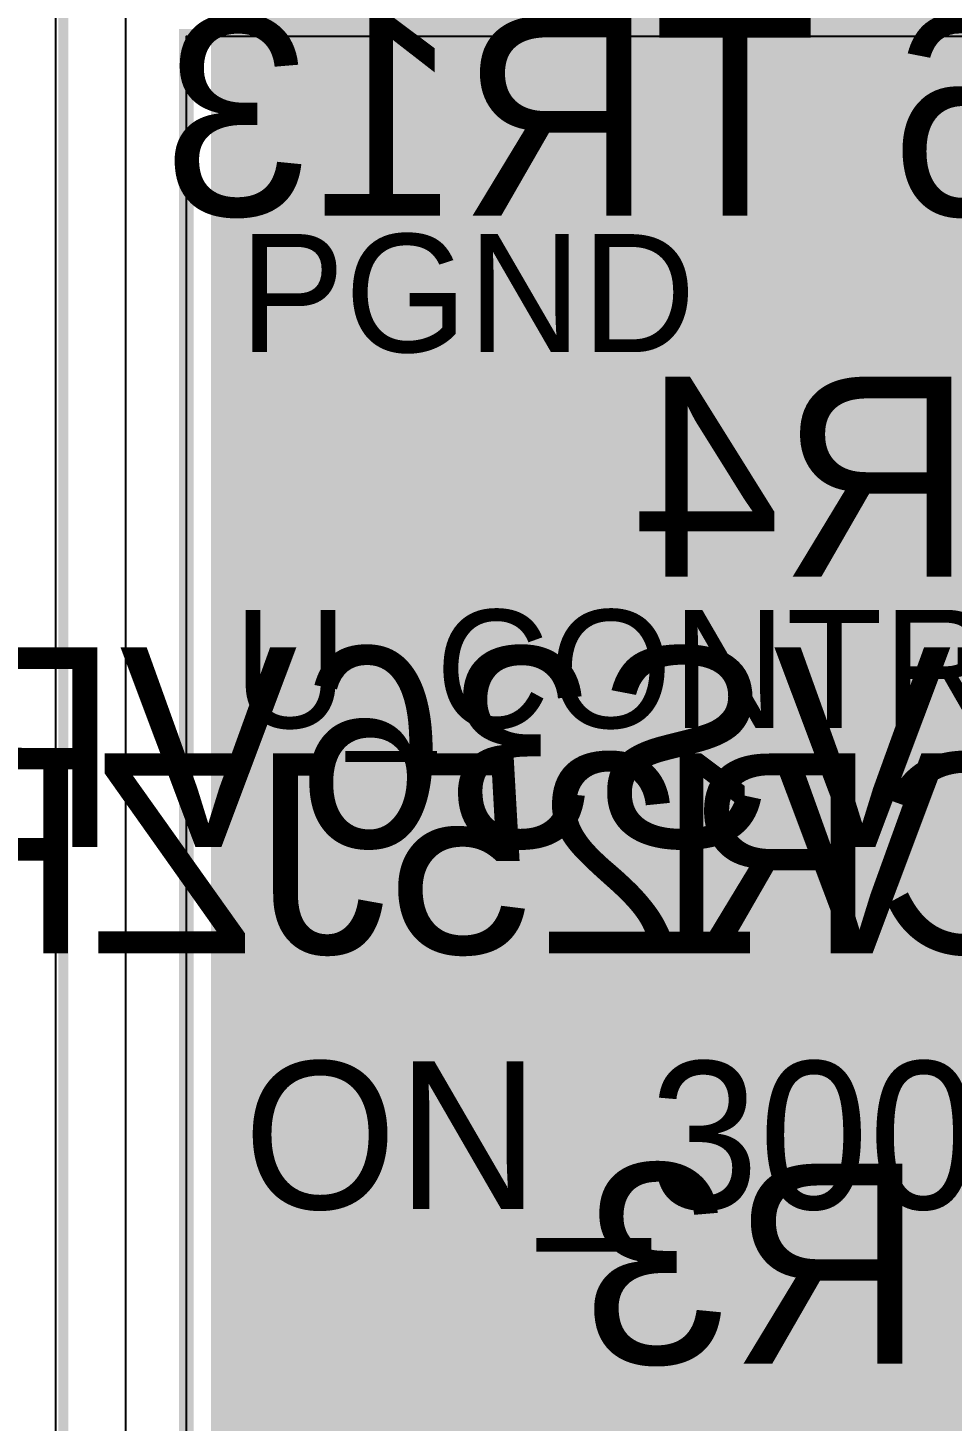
# Model space of a CAD drawing. Extents: x -13 to 280, y -47 to 100.
# Drawn here: x -0.36 to 9.03, y 72.67 to 86.84 of the extents above; entities that cross this region are included whole.
import ezdxf
from ezdxf.enums import TextEntityAlignment as Align

# ---------------------------------------------------------------- set-up
doc = ezdxf.new("R2010")
doc.units = 0
doc.header["$MEASUREMENT"] = 0
for name, color, linetype in [('ASSEMBLY_PART_NUMBERS_BTM', 191, 'CONTINUOUS'), ('BOARD_OUTLINE', 10, 'CONTINUOUS'), ('GENERATED_SILKSCREEN_BTM', 255, 'CONTINUOUS'), ('GENERATED_SILKSCREEN_TOP', 140, 'CONTINUOUS'), ('MANUFACTURING_OUTLINES', 10, 'CONTINUOUS'), ('PLANE_DATA_LAYER_TOP', 150, 'CONTINUOUS'), ('PLANE_SHAPES_LAYER_TOP', 150, 'CONTINUOUS'), ('ROUTE_BORDER', 151, 'CONTINUOUS'), ('SILKSCREEN_OUTLINES_TOP', 150, 'CONTINUOUS'), ('SILKSCREEN_REF_DES_BTM', 211, 'CONTINUOUS'), ('TRACES_LAYER_BOTTOM', 230, 'CONTINUOUS'), ('TRACES_LAYER_TOP', 150, 'CONTINUOUS')]:
    doc.layers.add(name, color=color, linetype=linetype)
doc.styles.add('VERIBEST_GERBER_0', font='txt')

msp = doc.modelspace()

# ---------------------------------------------------------------- hatches: boundary and pattern name
at = {"layer": 'PLANE_DATA_LAYER_TOP'}
h = msp.add_hatch(color=256, dxfattribs=at)
h.paths.add_polyline_path([(258.5, 84.968438), (258.499998, 72.53156), (258.499998, 72.531559, -0.198909956), (258.47768, 72.477678), (256.022322, 70.02232, -0.198913366), (255.96844, 70.000002), (235.000004, 70, 0.207684346), (234.999998, 69.999998), (219.000002, 54.000002), (219, 53.999996), (218.999998, 29.03156), (218.999998, 29.031559, -0.198909956), (218.97768, 28.977678), (202.522322, 12.52232, -0.198913366), (202.46844, 12.500002), (149.5762, 12.5, -0.414213562), (149.5, 12.5762), (149.5, 14.499996), (149.499997, 14.500001), (145.000002, 18.999998, 0.207684346), (144.999996, 19), (139.000004, 19, 0.207684346), (138.999998, 18.999998), (128.522321, 8.522318, -0.198913366), (128.468439, 8.5), (106.531562, 8.5, -0.198913366), (106.47768, 8.522318), (102.500002, 12.499998, 0.207684346), (102.499996, 12.5), (96.500004, 12.5, 0.207684346), (96.499998, 12.499998), (94.000002, 10.000002), (94, 9.999996), (94, 5.0762, -0.414213562), (93.9238, 5), (61.0762, 5, -0.414213562), (61, 5.0762), (61, 9.499996), (60.999997, 9.500001), (58.000002, 12.499998, 0.207684346), (57.999996, 12.5), (52.000004, 12.5, 0.207684346), (51.999998, 12.499998), (49.000002, 9.500002), (49, 9.499996), (49, 5.0762, -0.414213562), (48.9238, 5), (16.0762, 5, -0.414213562), (16, 5.0762), (16, 8.999996), (15.999997, 9.000001), (13.750002, 11.249998, 0.207684346), (13.749996, 11.25), (1.5762, 11.25, -0.414213562), (1.5, 11.3262), (1.500002, 86.968439), (1.500002, 86.96844, -0.198909956), (1.52232, 87.022321), (2.999997, 88.499998), (2.999999, 88.500004), (2.999999, 91.81604, -0.668181994), (3.130081, 91.869921), (3.4, 91.600002), (6.3, 88.700001), (7.999998, 87.000002, 0.207684346), (8.000004, 87), (11.499996, 87, 0.207684346), (11.500002, 87.000002), (15.499998, 90.999998), (15.5, 91.000004), (15.5, 95.9238, -0.414213562), (15.5762, 96), (17.722894, 96, -0.414213562), (17.799094, 95.9238, -0.157845252), (17.784635, 95.87914, 1.957551633), (20.215365, 95.87914, -0.157845252), (20.200906, 95.9238, -0.414213562), (20.277106, 96), (21.924691, 96, -0.579614893), (21.990422, 95.885253, 1.745689265), (25.009578, 95.885253, -0.579614893), (25.075309, 96), (27.222894, 96, -0.414213562), (27.299094, 95.9238, -0.157845252), (27.284635, 95.87914, 0.463471037), (27.832699, 93.656605, -0.284786377), (27.875, 93.588361), (27.875, 92.361644, -0.198909956), (27.852682, 92.307763), (22.388417, 86.843498, 0.198912246), (22.205358, 86.401557), (22.205358, 83.362834, -0.198909956), (22.18304, 83.308953), (16.933059, 78.058972, 0.198912246), (16.75, 77.617031), (16.75, 76.865445, -0.198909956), (16.727682, 76.811564), (15.138312, 75.222194, -0.194772493), (15.085645, 75.199886, 0.409549399), (14.2, 74.3), (14.2, 74.299969, 0.992073385), (15.999886, 74.285645, -0.194772493), (16.022194, 74.338312), (17.816941, 76.133059, 0.198912246), (18, 76.575), (18, 77.326586, -0.198909956), (18.022318, 77.380467), (23.272299, 82.630448, 0.198912246), (23.455358, 83.072389), (23.455358, 86.111112, -0.198909956), (23.477676, 86.164993), (28.941941, 91.629258, 0.198912246), (29.125, 92.071199), (29.125, 93.588361, -0.284786377), (29.167301, 93.656605, 0.463471037), (29.715365, 95.87914, -0.157845252), (29.700906, 95.9238, -0.414213562), (29.777106, 96), (48.9238, 96, -0.414213562), (49, 95.9238), (49, 91.000004), (49.000003, 90.999999), (51.3, 88.700001), (52.999998, 87.000002, 0.207684346), (53.000004, 87), (56.999996, 87, 0.207684346), (57.000002, 87.000002), (60.999998, 90.999998), (61, 91.000004), (61, 95.9238, -0.414213562), (61.0762, 96), (93.9238, 96, -0.414213562), (94, 95.9238), (94, 90.500004), (94.000003, 90.499999), (97.499998, 87.000002, 0.207684346), (97.500004, 87), (101.999996, 87, 0.207684346), (102.000002, 87.000002), (105.999998, 90.999998), (106, 91.000004), (106, 95.9238, -0.414213562), (106.0762, 96), (129.549985, 96, -0.557048093), (129.618191, 95.889824, 0.116057054), (129.55, 95.6), (129.55, 92.4, 0.414213562), (130.2, 91.75), (132.8, 91.75, 0.414213562), (133.45, 92.4), (133.45, 95.6, 0.116057054), (133.381809, 95.889824, -0.557048093), (133.450015, 96), (134.4238, 96, -0.414213562), (134.5, 95.9238), (134.5, 90.441466, -0.414213562), (134.4238, 90.365266), (130.778303, 90.365266, -0.198913366), (130.724421, 90.387584), (129.817866, 91.294139, 0.198912246), (129.375925, 91.477198), (115.162716, 91.477198, -0.198913366), (115.108834, 91.499516), (114.666409, 91.941941, 0.198912246), (114.224468, 92.125), (113.77918, 92.125, -0.19476974), (113.726165, 92.146466, 0.662426212), (112.2, 91.500001), (112.2, 91.499999, 0.662426212), (113.726165, 90.853534, -0.19476974), (113.77918, 90.875), (113.934022, 90.875, -0.198913366), (113.987904, 90.852682), (114.430329, 90.410257, 0.198912246), (114.87227, 90.227198), (129.085479, 90.227198, -0.198913366), (129.139361, 90.20488), (130.045916, 89.298325, 0.198912246), (130.487857, 89.115266), (134.4238, 89.115266, -0.414213562), (134.5, 89.039066), (134.5, 86.000004), (134.500003, 85.999999), (138.999998, 81.500002, 0.207684346), (139.000004, 81.5), (145.999996, 81.5, 0.207684346), (146.000002, 81.500002), (151.499998, 86.999998), (151.5, 87.000004), (151.5, 94.359758, -0.414213562), (151.5762, 94.435958), (210.4238, 94.435958, -0.414213562), (210.5, 94.359758), (210.5, 85.500004), (210.500003, 85.499999), (214.499998, 81.500002, 0.207684346), (214.500004, 81.5), (222.1738, 81.5, -0.414213562), (222.25, 81.4238), (222.25, 73.5, 0.414213562), (222.5, 73.25), (227, 73.25, 0.414213562), (227.25, 73.5), (227.25, 77.364885, -0.198909956), (227.272318, 77.418766), (228.081234, 78.227682, -0.198913366), (228.135116, 78.25), (237.864884, 78.25, -0.198913366), (237.918766, 78.227682), (238.822897, 77.323551, -0.00035495), (238.822973, 77.323474, 0.199280671), (239, 77.25), (243.5, 77.25, 0.414213562), (243.75, 77.5), (243.75, 83.5, 0.414213562), (243.5, 83.75), (239, 83.75, 0.414213562), (238.75, 83.5), (238.75, 81.135115, -0.198909956), (238.727682, 81.081234), (237.918766, 80.272318, -0.198913366), (237.864884, 80.25), (228.135116, 80.25, -0.198913366), (228.081234, 80.272318), (227.272318, 81.081234, -0.198909956), (227.25, 81.135115), (227.25, 82.218439, -0.198909956), (227.272318, 82.27232), (231.995058, 86.99506, -0.198913366), (232.04894, 87.017378), (232.302743, 87.017378, 0.198912246), (232.744684, 87.200437), (235.691941, 90.147694, 0.198912246), (235.875, 90.589635), (235.875, 92.838361, -0.284786377), (235.917301, 92.906605, 0.284787559), (236.75, 94.25, 0.354394072), (235.56043, 95.717527, -0.354393408), (235.5, 95.792077), (235.5, 96.4238, -0.414213562), (235.5762, 96.5), (248.4238, 96.5, -0.414213562), (248.5, 96.4238), (248.5, 92.000004), (248.500003, 91.999999), (252.2, 88.3), (252.499998, 88.000002, 0.207684346), (252.500004, 88), (255.46844, 87.999998, -0.198913366), (255.522322, 87.97768), (258.477682, 85.02232, -0.198909956), (258.5, 84.968439)], flags=0)
h.paths.add_polyline_path([(3, 18.1, -1), (5.5, 18.1, -1)], flags=0)
h.paths.add_polyline_path([(3.4, 59.75, -1), (5.6, 59.75, -1)], flags=0)
h.paths.add_polyline_path([(2.75, 13.9, -1), (5.75, 13.9, -1)], flags=0)
h.paths.add_polyline_path([(10.35, 16.85, 0.414213562), (11, 17.5), (11, 18.7, 0.414213562), (10.35, 19.35), (9.15, 19.35, 0.414213562), (8.5, 18.7), (8.5, 17.5, 0.414213562), (9.15, 16.85)], flags=0)
h.paths.add_polyline_path([(8.25, 13.9, -1), (11.25, 13.9, -1)], flags=0)
h.paths.add_polyline_path([(10.999641, 39.722422, 0.350115905), (11.7, 40.6), (11.7, 40.600001, 0.893974901), (9.922422, 40.799641, -0.141359951), (9.902002, 40.762662), (4.56967, 35.430331, 0.198912367), (4.35, 34.900001), (4.35, 29.019962, -0.141359112), (4.338291, 28.979375, 0.141358978), (4.2, 28.500001), (4.2, 28.5, 1), (6, 28.5), (6, 28.500001, 0.141358978), (5.861709, 28.979375, -0.141359112), (5.85, 29.019962), (5.85, 34.557777, -0.198909956), (5.872318, 34.611658), (10.962662, 39.702002, -0.141359951)], flags=0)
h.paths.add_polyline_path([(6.3, 50, -1), (13.7, 50, -1)], flags=0)
h.paths.add_polyline_path([(18.25, 12, -1), (20.75, 12, -1)], flags=0)
h.paths.add_polyline_path([(16.65, 24.6, -1), (20.75, 24.6, -1)], flags=0)
h.paths.add_polyline_path([(16.65, 41.4, -1), (20.75, 41.4, -1)], flags=0)
h.paths.add_polyline_path([(18.25, 53, -1), (20.75, 53, -1)], flags=0)
h.paths.add_polyline_path([(16.65, 71.2, 1), (20.75, 71.2, 0.236598351), (19.926702, 72.842469, 0.332217121), (17.473299, 72.842469, 0.236598402)], flags=0)
h.paths.add_polyline_path([(16.65, 83.8, -1), (20.75, 83.8, -1)], flags=0)
h.paths.add_polyline_path([(25.05, 11, 0.414213562), (25.5, 11.45), (25.5, 12.55, 0.414213562), (25.05, 13), (23.95, 13, 0.414213562), (23.5, 12.55), (23.5, 11.45, 0.414213562), (23.95, 11)], flags=0)
h.paths.add_polyline_path([(23.25, 53, 1), (25.75, 53), (25.75, 54.781012, 0.198912306), (25.383883, 55.664895), (20.414895, 60.633883, 0.198912306), (19.531012, 61), (9.5, 61, 1), (9.5, 58.5), (18.981682, 58.5, -0.198913366), (19.035564, 58.477682), (23.227682, 54.285564, -0.198909956), (23.25, 54.231683)], flags=0)
h.paths.add_polyline_path([(26.9, 23.05, 0.414213562), (27.55, 23.7), (27.55, 25.5, 0.414213562), (26.9, 26.15), (25.1, 26.15, 0.414213562), (24.45, 25.5), (24.45, 23.7, 0.414213562), (25.1, 23.05)], flags=0)
h.paths.add_polyline_path([(24.45, 28.8, -1), (27.55, 28.8, -1)], flags=0)
h.paths.add_polyline_path([(24.45, 33, -1), (27.55, 33, -1)], flags=0)
h.paths.add_polyline_path([(24.45, 37.2, -1), (27.55, 37.2, -1)], flags=0)
h.paths.add_polyline_path([(26.9, 69.65, 0.414213562), (27.55, 70.3), (27.55, 72.1, 0.414213562), (26.9, 72.75), (25.1, 72.75, 0.414213562), (24.45, 72.1), (24.45, 70.3, 0.414213562), (25.1, 69.65)], flags=0)
h.paths.add_polyline_path([(24.2, 83.8, -1), (27.8, 83.8, -1)], flags=0)
h.paths.add_polyline_path([(29.95, 24.6, -1), (33.05, 24.6, -1)], flags=0)
h.paths.add_polyline_path([(29.95, 28.8, -1), (33.05, 28.8, -1)], flags=0)
h.paths.add_polyline_path([(30.050559, 40.850799, 0.833523971), (33.05, 41.399999), (33.05, 41.4, 0.771151006), (30.150275, 42.162065, -0.771150883), (30.007721, 42.199529), (30.007721, 63.03507, 0.198912215), (29.861274, 63.388623), (23.888507, 69.36139, -0.198909956), (23.866189, 69.415271), (23.866189, 72.52752, -0.198909956), (23.888507, 72.581401), (25.278258, 73.971152, -0.311695204), (25.363434, 73.986747, 3.389409812), (24.45, 75.4, 0.106198542), (24.586747, 74.763434, -0.106197553), (24.59347, 74.73214), (24.59347, 74.732139, -0.198909956), (24.571152, 74.678258), (23.222521, 73.329627, -0.668181994), (23.092439, 73.383508), (23.092439, 77.937499, -0.198909956), (23.114757, 77.99138), (24.201059, 79.077682, -0.198913366), (24.254941, 79.1), (24.479303, 79.1, -0.311693868), (24.550559, 79.050799, 0.833523971), (27.55, 79.599999), (27.55, 79.600001, 0.833523971), (24.550559, 80.149201, -0.311693868), (24.479303, 80.1), (24.016271, 80.1, 0.198912215), (23.662718, 79.953553), (22.238886, 78.529721, 0.198912215), (22.092439, 78.176168), (22.092439, 68.563129, 0.198912215), (22.238886, 68.209576), (28.206068, 62.242394, -0.198909956), (28.228386, 62.188513), (28.228386, 41.992222, -0.198909956), (28.206068, 41.938341), (28.190045, 41.922318, -0.198913366), (28.136163, 41.9), (27.520697, 41.9, -0.311693868), (27.449441, 41.949201, 0.833523971), (24.45, 41.400001), (24.45, 41.399999, 0.833523971), (27.449441, 40.850799, -0.311693868), (27.520697, 40.9), (28.374833, 40.9, 0.198912215), (28.728386, 41.046447), (29.064172, 41.382233, -0.41421628), (29.171936, 41.382232), (29.507721, 41.046447, 0.198912367), (29.861274, 40.9), (29.979303, 40.9, -0.311693868)], flags=0)
h.paths.add_polyline_path([(29.95, 71.2, -1), (33.05, 71.2, -1)], flags=0)
h.paths.add_polyline_path([(29.95, 75.4, -1), (33.05, 75.4, -1)], flags=0)
h.paths.add_polyline_path([(29.95, 79.6, -1), (33.05, 79.6, -1)], flags=0)
h.paths.add_polyline_path([(29.7, 33, -1), (33.3, 33, -1)], flags=0)
h.paths.add_polyline_path([(29.7, 37.2, -1), (33.3, 37.2, -1)], flags=0)
h.paths.add_polyline_path([(29.7, 83.8, -1), (33.3, 83.8, -1)], flags=0)
h.paths.add_polyline_path([(50.5, 47.25, 0.414213562), (50.75, 47.5), (50.75, 63.5, 0.414213562), (50.5, 63.75), (46.5, 63.75, 0.414213562), (46.25, 63.5), (46.25, 47.5, 0.414213562), (46.5, 47.25)], flags=0)
h.paths.add_polyline_path([(51.3, 50, -1), (58.7, 50, -1)], flags=0)
h.paths.add_polyline_path([(57, 29, -1), (65, 29, -1)], flags=0)
h.paths.add_polyline_path([(66.6, 20, -1), (71.4, 20, -1)], flags=0)
h.paths.add_polyline_path([(66.6, 38, -1), (71.4, 38, -1)], flags=0)
h.paths.add_polyline_path([(75.6, 62, -1), (80.4, 62, -1)], flags=0)
h.paths.add_polyline_path([(75.6, 80, -1), (80.4, 80, -1)], flags=0)
h.paths.add_polyline_path([(85.549825, 29.973203, 0.198912367), (85.769495, 30.503533), (85.769495, 34.629883, 0.198912367), (85.549825, 35.160213), (81.616905, 39.093132, -0.198909956), (81.594587, 39.147013), (81.594587, 47.209472, -0.198909956), (81.616905, 47.263353), (82.676449, 48.322897, -0.00035495), (82.676526, 48.322973, 0.199280671), (82.75, 48.5), (82.75, 52.5, 0.414213562), (82.5, 52.75), (78.5, 52.75, 0.414213562), (78.25, 52.5), (78.25, 48.5, 0.199280671), (78.323474, 48.322973, -0.00035495), (78.323551, 48.322897), (80.072269, 46.574179, -0.198909956), (80.094587, 46.520298), (80.094587, 38.804789, 0.198912367), (80.314257, 38.274459), (84.247177, 34.34154, -0.198909956), (84.269495, 34.287659), (84.269495, 30.845757, -0.198909956), (84.247177, 30.791876), (83.227619, 29.772318, -0.198913366), (83.173737, 29.75), (82.722666, 29.75, -0.220113332), (82.66459, 29.776869, 0.189180818), (81.892172, 30.191548, -0.379842992), (81.825, 30.267211), (81.825, 30.272789, -0.379842992), (81.892172, 30.348452, 16.821510547), (81.607828, 30.348452, -0.379842992), (81.675, 30.272789), (81.675, 30.267211, -0.379842992), (81.607828, 30.191548, 0.887776067), (81.607828, 27.808452, -0.379842992), (81.675, 27.732789), (81.675, 27.727211, -0.379842992), (81.607828, 27.651548, 16.821510547), (81.892172, 27.651548, -0.379842992), (81.825, 27.727211), (81.825, 27.732789, -0.379842992), (81.892172, 27.808452, 0.189180818), (82.66459, 28.223131, -0.220113332), (82.722666, 28.25), (83.515961, 28.25, 0.198912714), (84.046292, 28.46967)], flags=0)
h.paths.add_polyline_path([(82, 71, -1), (90, 71, -1)], flags=0)
h.paths.add_polyline_path([(96.3, 50, -1), (103.7, 50, -1)], flags=0)
h.paths.add_polyline_path([(116.95, 87.1, 0.414213562), (117.4, 87.55), (117.4, 88.95, 0.414213562), (116.95, 89.4), (115.55, 89.4, 0.414213562), (115.1, 88.95), (115.1, 87.55, 0.414213562), (115.55, 87.1)], flags=0)
h.paths.add_polyline_path([(115.1, 56.35, -1), (118.2, 56.35, -1)], flags=0)
h.paths.add_polyline_path([(118.7, 11.35, 0.414213562), (119.15, 11.8), (119.15, 13.2, 0.414213562), (118.7, 13.65), (117.3, 13.65, 0.414213562), (116.85, 13.2), (116.85, 11.8, 0.414213562), (117.3, 11.35)], flags=0)
h.paths.add_polyline_path([(118.7, 29.35, 0.414213562), (119.15, 29.8), (119.15, 31.2, 0.414213562), (118.7, 31.65), (118.295776, 31.65, -0.198913366), (118.241894, 31.672318), (117.672318, 32.241894, -0.198909956), (117.65, 32.295775), (117.65, 42.0455, -0.344121363), (117.707711, 42.119423, 0.344122875), (118.2, 42.75), (118.2, 44.55, 0.344122875), (117.707711, 45.180577, -0.344121363), (117.65, 45.2545), (117.65, 46.198799, 0.198912215), (117.357106, 46.905905), (113.74062, 50.522391, -0.198909956), (113.718302, 50.576272), (113.718302, 64.472527, -0.198909956), (113.74062, 64.526408), (116.957106, 67.742894, 0.198912215), (117.25, 68.45), (117.25, 69.182087, -0.196019859), (117.271722, 69.235365, 0.19601931), (117.4, 69.55), (117.4, 70.95, 0.414213562), (116.95, 71.4), (115.55, 71.4, 0.414213562), (115.1, 70.95), (115.1, 69.55, 0.19601931), (115.228278, 69.235365, -0.196019859), (115.25, 69.182087), (115.25, 68.895775, -0.198909956), (115.227682, 68.841894), (112.011196, 65.625408, 0.198912215), (111.718302, 64.918302), (111.718302, 50.130497, 0.198912215), (112.011196, 49.423391), (115.627682, 45.806905, -0.198909956), (115.65, 45.753024), (115.65, 45.2545, -0.344121363), (115.592289, 45.180577, 0.344122875), (115.1, 44.55), (115.1, 42.75, 0.344122875), (115.592289, 42.119423, -0.344121363), (115.65, 42.0455), (115.65, 31.85, 0.198912215), (115.942894, 31.142894), (116.827682, 30.258106, -0.198909956), (116.85, 30.204225), (116.85, 29.8, 0.414213562), (117.3, 29.35)], flags=0)
h.paths.add_polyline_path([(122.35, 70.25, -1), (125.15, 70.25, -1)], flags=0)
h.paths.add_polyline_path([(122.35, 88.25, -1), (125.15, 88.25, -1)], flags=0)
h.paths.add_polyline_path([(124.1, 12.5, -1), (126.9, 12.5, -1)], flags=0)
h.paths.add_polyline_path([(124.1, 30.5, -1), (126.9, 30.5, -1)], flags=0)
h.paths.add_polyline_path([(118.8, 50, -1), (127.2, 50, -1)], flags=0)
h.paths.add_polyline_path([(127.55, 56.35, -1), (131.15, 56.35, -1)], flags=0)
h.paths.add_polyline_path([(133.176777, 34.823223, 0.198911632), (133.25, 34.999999), (133.25, 45.500001, 0.198911632), (133.176777, 45.676777), (132.676777, 46.176777, 0.198912672), (132.5, 46.25), (127.5, 46.25, 0.198912672), (127.323223, 46.176777), (126.823223, 45.676777, 0.198911632), (126.75, 45.500001), (126.75, 34.999999, 0.198911632), (126.823223, 34.823223), (127.323223, 34.323223, 0.198912672), (127.5, 34.25), (132.5, 34.25, 0.198912672), (132.676777, 34.323223)], flags=0)
h.paths.add_polyline_path([(132.8, 65.75, 0.414213562), (133.45, 66.4), (133.45, 69.6, 0.414213562), (132.8, 70.25), (130.2, 70.25, 0.414213562), (129.55, 69.6), (129.55, 66.4, 0.414213562), (130.2, 65.75)], flags=0)
h.paths.add_polyline_path([(132.8, 75.75, 0.414213562), (133.45, 76.4), (133.45, 79.6, 0.414213562), (132.8, 80.25), (130.2, 80.25, 0.414213562), (129.55, 79.6), (129.55, 76.4, 0.414213562), (130.2, 75.75)], flags=0)
h.paths.add_polyline_path([(132.8, 81.75, 0.414213562), (133.45, 82.4), (133.45, 85.6, 0.414213562), (132.8, 86.25), (130.2, 86.25, 0.414213562), (129.55, 85.6), (129.55, 84.024512, -0.414213562), (129.4738, 83.948312), (128.659868, 83.948312, -0.198913366), (128.605986, 83.97063), (127.76521, 84.811407, 0.198912714), (127.234879, 85.031077), (82.319555, 85.031077, 0.198912714), (81.789224, 84.811407), (81.450136, 84.472318, -0.198913366), (81.396254, 84.45), (69.877975, 84.45, 0.198912714), (69.347644, 84.23033), (64.71967, 79.602356, 0.198912367), (64.5, 79.072026), (64.5, 74.512666, -0.220113332), (64.473131, 74.45459, 0.654697284), (65.107828, 72.348452, -0.379842992), (65.175, 72.272789), (65.175, 72.267211, -0.379842992), (65.107828, 72.191548, 0.887776067), (65.107828, 69.808452, -0.379842992), (65.175, 69.732789), (65.175, 69.727211, -0.379842992), (65.107828, 69.651548, 16.821510547), (65.392172, 69.651548, -0.379842992), (65.325, 69.727211), (65.325, 69.732789, -0.379842992), (65.392172, 69.808452, 0.887776067), (65.392172, 72.191548, -0.379842992), (65.325, 72.267211), (65.325, 72.272789, -0.379842992), (65.392172, 72.348452, 0.654697284), (66.026869, 74.45459, -0.220113332), (66, 74.512666), (66, 78.729802, -0.198909956), (66.022318, 78.783683), (70.166317, 82.927682, -0.198913366), (70.220199, 82.95), (81.738478, 82.95, 0.198912612), (82.268809, 83.16967), (82.607897, 83.508759, -0.198913366), (82.661779, 83.531077), (126.892655, 83.531077, -0.198913366), (126.946537, 83.508759), (127.545992, 82.909303, 0.236905922), (128.184745, 82.697512, -0.03628461), (128.195761, 82.698312), (129.4738, 82.698312, -0.414213562), (129.55, 82.622112), (129.55, 82.4, 0.414213562), (130.2, 81.75)], flags=0)
h.paths.add_polyline_path([(134.176777, 59.823223, 0.198911632), (134.25, 59.999999), (134.25, 64.500001, 0.198911632), (134.176777, 64.676777), (133.676777, 65.176777, 0.198912672), (133.5, 65.25), (128, 65.25, 0.198912672), (127.823223, 65.176777), (127.323223, 64.676777, 0.198911632), (127.25, 64.500001), (127.25, 59.999999, 0.198911632), (127.323223, 59.823223), (127.823223, 59.323223, 0.198912672), (128, 59.25), (133.5, 59.25, 0.198912672), (133.676777, 59.323223)], flags=0)
h.paths.add_polyline_path([(147.5, 62.75, 0.414213562), (147.75, 63), (147.75, 75.5, 0.414213562), (147.5, 75.75), (141.5, 75.75, 0.199280671), (141.322973, 75.676526, -0.00035495), (141.322897, 75.676449), (140.418766, 74.772318, -0.198913366), (140.364884, 74.75), (107, 74.75, 0.198912672), (106.823223, 74.676777), (101.323551, 69.177103, -0.00035495), (101.323474, 69.177027, 0.199280671), (101.25, 69), (101.25, 61, 0.414213562), (101.5, 60.75), (107, 60.75, 0.414213562), (107.25, 61), (107.25, 68.864885, -0.198909956), (107.272318, 68.918766), (110.581234, 72.227682, -0.198913366), (110.635116, 72.25), (140.364884, 72.25, -0.198913366), (140.418766, 72.227682), (141.227682, 71.418766, -0.198909956), (141.25, 71.364885), (141.25, 63, 0.414213562), (141.5, 62.75)], flags=0)
h.paths.add_polyline_path([(174, 50, -1), (186, 50, -1)], flags=0)
h.paths.add_polyline_path([(229.15, 76.75, -1), (231.35, 76.75, -1)], flags=0)
h.paths.add_polyline_path([(229.15, 81.75, -1), (231.35, 81.75, -1)], flags=0)
h.paths.add_polyline_path([(238.05, 71, 0.414213562), (238.5, 71.45), (238.5, 72.55, 0.414213562), (238.05, 73), (236.95, 73, 0.414213562), (236.5, 72.55), (236.5, 71.45, 0.414213562), (236.95, 71)], flags=0)
h.paths.add_polyline_path([(238.05, 84.5, 0.414213562), (238.5, 84.95), (238.5, 86.05, 0.414213562), (238.05, 86.5), (236.95, 86.5, 0.414213562), (236.5, 86.05), (236.5, 84.95, 0.414213562), (236.95, 84.5)], flags=0)
h.paths.add_polyline_path([(237.25, 94.25, -1), (240.75, 94.25, -1)], flags=0)
h.paths.add_polyline_path([(241.25, 72, -1), (243.75, 72, -1)], flags=0)
h.paths.add_polyline_path([(241.25, 85.5, -1), (243.75, 85.5, -1)], flags=0)
h.paths.add_polyline_path([(246.95, 72.45, -1), (250.05, 72.45, -1)], flags=0)
h.paths.add_polyline_path([(246.95, 76.65, -1), (250.05, 76.65, -1)], flags=0)
h.paths.add_polyline_path([(246.95, 80.85, -1), (250.05, 80.85, -1)], flags=0)
h.paths.add_polyline_path([(246.95, 85.05, -1), (250.05, 85.05, -1)], flags=0)
h.paths.add_polyline_path([(252.2, 72.45, -1), (255.8, 72.45, -1)], flags=0)
h.paths.add_polyline_path([(252.2, 76.65, -1), (255.8, 76.65, -1)], flags=0)
h.paths.add_polyline_path([(252.2, 80.85, -1), (255.8, 80.85, -1)], flags=0)
h.paths.add_polyline_path([(254.9, 83.25, 0.414213562), (255.8, 84.15), (255.8, 85.95, 0.414213562), (254.9, 86.85), (253.1, 86.85, 0.414213562), (252.2, 85.95), (252.2, 84.15, 0.414213562), (253.1, 83.25)], flags=0)
at = {"layer": 'PLANE_SHAPES_LAYER_TOP'}
h = msp.add_hatch(color=256, dxfattribs=at)
h.paths.add_polyline_path([(199.5, 12.5), (149.5, 12.5), (149.5, 19), (135.5, 19), (135.5, 15.5), (132.5, 12.5), (1.5, 12.5), (1.5, 87), (134.5, 87), (134.5, 81.5), (199.5, 81.5)])
h.paths.add_polyline_path([(174, 50, -1), (186, 50, -1)], flags=0)

# ---------------------------------------------------------------- linework, layer by layer
at = {"layer": 'BOARD_OUTLINE', "const_width": 0.1}
msp.add_lwpolyline([(0, 1.5), (0, 98.5, -0.414213562), (1.5, 100), (278.5, 100, -0.414213562), (280, 98.5), (280, 1.5, -0.414213562), (278.5, 0), (1.5, 0, -0.414213562)], format="xyb", close=True, dxfattribs=at)
at = {"layer": 'GENERATED_SILKSCREEN_BTM', "const_width": 0.254}
for points in [[(5.822016, 81.264096), (5.819984, 81.24784), (5.809824, 81.23768), (5.7956, 81.231584), (5.781376, 81.229552), (5.767152, 81.231584), (5.75496, 81.23768), (5.7448, 81.24784), (5.740736, 81.264096), (5.740736, 81.879792), (5.645232, 81.879792), (5.631008, 81.883856), (5.618816, 81.891984), (5.61272, 81.906208), (5.610688, 81.920432), (5.61272, 81.936688), (5.618816, 81.950912), (5.631008, 81.961072), (5.645232, 81.963104), (5.740736, 81.963104), (5.740736, 83.15792), (5.742768, 83.16808), (5.748864, 83.176208), (5.756992, 83.184336), (5.767152, 83.190432), (5.779344, 83.194496), (5.791536, 83.196528), (5.801696, 83.194496), (5.811856, 83.186368), (7.04528, 81.952944), (7.053408, 81.940752), (7.057472, 81.92856), (7.05544, 81.916368), (7.047312, 81.902144), (7.043248, 81.891984), (7.03512, 81.885888), (7.026992, 81.881824), (7.016832, 81.879792), (5.822016, 81.879792), (5.822016, 81.264096)], [(6.915232, 81.963104), (5.822016, 83.052256), (5.822016, 81.963104), (6.915232, 81.963104)], [(7.537024, 82.483296), (7.530928, 82.48736), (7.528896, 82.49752), (7.524832, 82.50768), (7.5228, 82.51784), (7.5228, 82.936432), (7.524832, 82.946592), (7.528896, 82.952688), (7.528896, 82.958784), (7.530928, 82.960816), (7.534992, 82.962848), (7.537024, 82.966912), (7.882464, 83.247328), (7.892624, 83.251392), (7.900752, 83.253424), (7.90888, 83.255456), (8.933008, 83.255456), (8.951296, 83.251392), (8.963488, 83.241232), (8.973648, 83.22904), (8.977712, 83.214816), (8.977712, 81.264096), (8.973648, 81.24784), (8.963488, 81.23768), (8.951296, 81.231584), (8.937072, 81.229552), (8.920816, 81.231584), (8.906592, 81.23768), (8.896432, 81.24784), (8.892368, 81.264096), (8.892368, 82.198816), (7.937328, 82.198816), (7.60408, 81.251904), (7.595952, 81.23768), (7.581728, 81.229552), (7.567504, 81.22752), (7.55328, 81.231584), (7.541088, 81.23768), (7.530928, 81.24784), (7.526864, 81.262064), (7.528896, 81.27832), (7.862144, 82.225232), (7.537024, 82.483296)], [(8.892368, 83.172144), (7.921072, 83.172144), (7.60408, 82.916112), (7.60408, 82.53816), (7.921072, 82.280096), (8.892368, 82.280096), (8.892368, 83.172144)], [(6.513848, 77.476768), (6.530104, 77.472704), (6.540264, 77.464576), (6.544328, 77.450352), (6.54636, 77.434096), (6.544328, 77.419872), (6.540264, 77.405648), (6.530104, 77.395488), (6.513848, 77.393456), (5.721368, 77.393456), (5.707144, 77.395488), (5.694952, 77.405648), (5.688856, 77.419872), (5.686824, 77.434096), (5.688856, 77.450352), (5.694952, 77.464576), (5.707144, 77.472704), (5.721368, 77.476768), (6.079, 77.476768), (6.079, 79.384816), (6.081032, 79.39904), (6.087128, 79.4092), (6.097288, 79.415296), (6.111512, 79.417328), (6.121672, 79.41936), (6.131832, 79.41936), (6.13996, 79.415296), (6.148088, 79.407168), (6.544328, 78.8504), (6.548392, 78.842272), (6.550424, 78.836176), (6.550424, 78.821952), (6.544328, 78.80976), (6.534168, 78.7996), (6.521976, 78.791472), (6.507752, 78.787408), (6.499624, 78.787408), (6.493528, 78.78944), (6.483368, 78.801632), (6.158248, 79.2568), (6.158248, 77.476768), (6.513848, 77.476768)], [(7.915928, 77.393456), (7.970792, 77.393456), (7.982984, 77.395488), (7.993144, 77.401584), (8.005336, 77.409712), (8.007368, 77.421904), (8.667768, 79.370592), (8.6698, 79.37872), (8.6698, 79.386848), (8.667768, 79.392944), (8.663704, 79.39904), (8.651512, 79.4092), (8.637288, 79.417328), (8.623064, 79.41936), (8.60884, 79.417328), (8.596648, 79.411232), (8.58852, 79.397008), (7.944376, 77.480832), (7.296168, 79.397008), (7.28804, 79.411232), (7.275848, 79.417328), (7.261624, 79.41936), (7.2474, 79.417328), (7.233176, 79.4092), (7.223016, 79.39904), (7.218952, 79.386848), (7.220984, 79.370592), (7.87732, 77.421904), (7.883416, 77.409712), (7.895608, 77.401584), (7.903736, 77.395488), (7.915928, 77.393456)], [(6.195776, 73.231584), (6.539184, 73.509968), (6.54528, 73.514032), (6.549344, 73.520128), (6.551376, 73.526224), (6.551376, 73.53232), (6.549344, 73.546544), (6.541216, 73.560768), (6.531056, 73.570928), (6.518864, 73.579056), (6.50464, 73.581088), (6.490416, 73.577024), (6.1592, 73.306768), (5.502864, 73.306768), (5.185872, 73.5628), (5.185872, 73.940752), (5.4988, 74.198816), (5.836112, 74.198816), (5.852368, 74.20288), (5.862528, 74.211008), (5.868624, 74.225232), (5.870656, 74.239456), (5.868624, 74.25368), (5.862528, 74.265872), (5.852368, 74.276032), (5.836112, 74.280096), (5.4988, 74.280096), (5.185872, 74.53816), (5.185872, 74.916112), (5.502864, 75.172144), (6.1592, 75.172144), (6.490416, 74.901888), (6.50464, 74.897824), (6.518864, 74.899856), (6.531056, 74.905952), (6.541216, 74.918144), (6.549344, 74.930336), (6.551376, 74.94456), (6.551376, 74.952688), (6.549344, 74.958784), (6.54528, 74.96488), (6.539184, 74.968944), (6.195776, 75.247328), (6.18968, 75.24936), (6.183584, 75.251392), (6.181552, 75.253424), (6.173424, 75.255456), (5.48864, 75.255456), (5.47848, 75.253424), (5.474416, 75.251392), (5.470352, 75.24936), (5.462224, 75.247328), (5.118816, 74.968944), (5.11272, 74.958784), (5.110688, 74.950656), (5.106624, 74.94456), (5.104592, 74.936432), (5.104592, 74.51784), (5.106624, 74.511744), (5.110688, 74.49752), (5.11272, 74.48736), (5.118816, 74.483296), (5.41752, 74.239456), (5.118816, 73.995616), (5.116784, 73.991552), (5.11272, 73.987488), (5.110688, 73.985456), (5.110688, 73.981392), (5.106624, 73.967168), (5.104592, 73.961072), (5.104592, 73.54248), (5.106624, 73.53232), (5.110688, 73.524192), (5.11272, 73.516064), (5.118816, 73.509968), (5.462224, 73.231584), (5.470352, 73.22752), (5.472384, 73.225488), (5.47848, 73.225488), (5.480512, 73.223456), (5.482544, 73.223456), (5.48864, 73.223456), (6.173424, 73.223456), (6.181552, 73.225488), (6.18968, 73.22752), (6.195776, 73.231584)], [(7.037024, 74.483296), (7.030928, 74.48736), (7.028896, 74.49752), (7.024832, 74.50768), (7.0228, 74.51784), (7.0228, 74.936432), (7.024832, 74.946592), (7.028896, 74.952688), (7.028896, 74.958784), (7.030928, 74.960816), (7.034992, 74.962848), (7.037024, 74.966912), (7.382464, 75.247328), (7.392624, 75.251392), (7.400752, 75.253424), (7.40888, 75.255456), (8.433008, 75.255456), (8.451296, 75.251392), (8.463488, 75.241232), (8.473648, 75.22904), (8.477712, 75.214816), (8.477712, 73.264096), (8.473648, 73.24784), (8.463488, 73.23768), (8.451296, 73.231584), (8.437072, 73.229552), (8.420816, 73.231584), (8.406592, 73.23768), (8.396432, 73.24784), (8.392368, 73.264096), (8.392368, 74.198816), (7.437328, 74.198816), (7.10408, 73.251904), (7.095952, 73.23768), (7.081728, 73.229552), (7.067504, 73.22752), (7.05328, 73.231584), (7.041088, 73.23768), (7.030928, 73.24784), (7.026864, 73.262064), (7.028896, 73.27832), (7.362144, 74.225232), (7.037024, 74.483296)], [(8.392368, 75.172144), (7.421072, 75.172144), (7.10408, 74.916112), (7.10408, 74.53816), (7.421072, 74.280096), (8.392368, 74.280096), (8.392368, 75.172144)]]:
    msp.add_lwpolyline(points, dxfattribs=at)
at = {"layer": 'GENERATED_SILKSCREEN_TOP', "const_width": 0.15}
msp.add_lwpolyline([(1.25, 68.5), (1.25, 86.75), (12.25, 86.75), (12.25, 68.5)], close=True, dxfattribs=at)
for points in [[(4.2164, 83.5436), (4.2188, 83.534), (4.2248, 83.528), (4.232, 83.5244), (4.2404, 83.5232), (4.25, 83.5244), (4.2584, 83.528), (4.2644, 83.534), (4.2668, 83.5436), (4.2668, 84.6188), (5.0312, 83.5292), (5.0348, 83.5244), (5.0408, 83.522), (5.0468, 83.522), (5.054, 83.5244), (5.0624, 83.5268), (5.0696, 83.5304), (5.0732, 83.5364), (5.0744, 83.5436), (5.0744, 84.6956), (5.072, 84.704), (5.066, 84.7112), (5.0588, 84.7148), (5.0504, 84.716), (5.042, 84.7148), (5.0336, 84.7112), (5.0276, 84.704), (5.0264, 84.6956), (5.0264, 83.6204), (4.2608, 84.7088), (4.256, 84.7136), (4.2512, 84.716), (4.2452, 84.716), (4.2392, 84.7148), (4.2296, 84.7136), (4.2224, 84.71), (4.2188, 84.704), (4.2164, 84.6956), (4.2164, 83.5436)], [(2.8016, 84.2636), (2.8052, 84.266), (2.8064, 84.272), (2.81, 84.278), (2.81, 84.284), (2.81, 84.5312), (2.81, 84.5372), (2.8064, 84.5408), (2.8064, 84.5444), (2.8052, 84.5456), (2.804, 84.5468), (2.8016, 84.5492), (2.5976, 84.7148), (2.5916, 84.7172), (2.5868, 84.7184), (2.582, 84.7196), (1.9772, 84.7196), (1.9664, 84.7172), (1.9592, 84.7112), (1.9532, 84.704), (1.9508, 84.6956), (1.9508, 83.5436), (1.9532, 83.534), (1.9592, 83.528), (1.9664, 83.5244), (1.9748, 83.5232), (1.9844, 83.5244), (1.9928, 83.528), (1.9988, 83.534), (2.0012, 83.5436), (2.0012, 84.0956), (2.582, 84.0956), (2.5904, 84.0968), (2.594, 84.098), (2.5952, 84.098), (2.5976, 84.0992), (2.8016, 84.2636)], [(2.0012, 84.6704), (2.5748, 84.6704), (2.762, 84.5192), (2.762, 84.296), (2.5748, 84.1436), (2.0012, 84.1436), (2.0012, 84.6704)], [(3.7328, 84.7148), (3.9344, 84.5504), (3.9404, 84.5444), (3.9416, 84.5348), (3.9404, 84.5276), (3.938, 84.5216), (3.9344, 84.5168), (3.9284, 84.512), (3.9224, 84.5084), (3.9164, 84.5072), (3.9104, 84.5072), (3.9056, 84.5108), (3.7088, 84.6704), (3.32, 84.6704), (3.1352, 84.5192), (3.1352, 83.72), (3.32, 83.5688), (3.7076, 83.5688), (3.8948, 83.72), (3.8948, 84.014), (3.716, 84.014), (3.7076, 84.0164), (3.7016, 84.0212), (3.6968, 84.0296), (3.6956, 84.038), (3.6968, 84.0464), (3.7016, 84.0536), (3.7076, 84.0596), (3.716, 84.062), (3.9188, 84.062), (3.9284, 84.0596), (3.9356, 84.0548), (3.9416, 84.0476), (3.9428, 84.038), (3.9428, 83.708), (3.9416, 83.702), (3.9392, 83.6984), (3.938, 83.6924), (3.9344, 83.6888), (3.7328, 83.5244), (3.7268, 83.522), (3.7256, 83.5208), (3.7232, 83.5208), (3.7208, 83.5196), (3.7196, 83.5196), (3.7172, 83.5196), (3.3128, 83.5196), (3.308, 83.5208), (3.3032, 83.522), (3.2984, 83.5244), (3.0968, 83.6888), (3.0944, 83.6912), (3.092, 83.6924), (3.0896, 83.696), (3.0872, 83.7044), (3.086, 83.708), (3.086, 84.5312), (3.0872, 84.536), (3.0896, 84.5396), (3.092, 84.5444), (3.0968, 84.5504), (3.2984, 84.7148), (3.3032, 84.716), (3.3068, 84.7172), (3.308, 84.7184), (3.3128, 84.7196), (3.7172, 84.7196), (3.722, 84.7184), (3.7232, 84.7184), (3.7244, 84.7172), (3.728, 84.716), (3.7328, 84.7148)], [(5.9972, 84.7148), (5.9912, 84.7172), (5.9864, 84.7184), (5.9816, 84.7196), (5.3744, 84.7196), (5.366, 84.7172), (5.3588, 84.7112), (5.3528, 84.704), (5.3504, 84.6956), (5.3504, 83.5436), (5.3528, 83.534), (5.3588, 83.528), (5.366, 83.5208), (5.3744, 83.5196), (5.9816, 83.5196), (5.9864, 83.5196), (5.9888, 83.5208), (5.9912, 83.522), (5.9972, 83.5244), (6.2, 83.6888), (6.2036, 83.6936), (6.2048, 83.696), (6.2072, 83.702), (6.2084, 83.708), (6.2084, 84.5312), (6.2072, 84.5372), (6.2048, 84.5408), (6.2048, 84.5444), (6.2036, 84.5456), (6.2012, 84.5468), (6.2, 84.5492), (5.9972, 84.7148)], [(5.4008, 84.6704), (5.9732, 84.6704), (6.1604, 84.5192), (6.1604, 83.72), (5.9732, 83.5688), (5.4008, 83.5688), (5.4008, 84.6704)], [(6.4214, 79.7236), (6.4238, 79.714), (6.4298, 79.708), (6.437, 79.7044), (6.4454, 79.7032), (6.455, 79.7044), (6.4634, 79.708), (6.4694, 79.714), (6.4718, 79.7236), (6.4718, 80.7988), (7.2362, 79.7092), (7.2398, 79.7044), (7.2458, 79.702), (7.2518, 79.702), (7.259, 79.7044), (7.2674, 79.7068), (7.2746, 79.7104), (7.2782, 79.7164), (7.2794, 79.7236), (7.2794, 80.8756), (7.277, 80.884), (7.271, 80.8912), (7.2638, 80.8948), (7.2554, 80.896), (7.247, 80.8948), (7.2386, 80.8912), (7.2326, 80.884), (7.2314, 80.8756), (7.2314, 79.8004), (6.4658, 80.8888), (6.461, 80.8936), (6.4562, 80.896), (6.4502, 80.896), (6.4442, 80.8948), (6.4346, 80.8936), (6.4274, 80.89), (6.4238, 80.884), (6.4214, 80.8756), (6.4214, 79.7236)], [(1.8902, 79.888), (1.8914, 79.882), (1.8938, 79.8772), (1.8962, 79.8724), (1.901, 79.8688), (2.1038, 79.7044), (2.1074, 79.702), (2.1122, 79.7008), (2.117, 79.6996), (2.5214, 79.6996), (2.5262, 79.6996), (2.5286, 79.7008), (2.531, 79.702), (2.537, 79.7044), (2.7398, 79.8688), (2.7434, 79.8724), (2.7446, 79.8772), (2.747, 79.882), (2.7482, 79.888), (2.7482, 80.8756), (2.7458, 80.884), (2.7398, 80.8912), (2.7326, 80.8948), (2.7242, 80.896), (2.7158, 80.8948), (2.7074, 80.8912), (2.7014, 80.884), (2.7002, 80.8756), (2.7002, 79.9), (2.513, 79.7488), (2.1254, 79.7488), (1.9406, 79.9), (1.9406, 80.8756), (1.9382, 80.884), (1.9322, 80.8912), (1.9238, 80.8948), (1.9142, 80.896), (1.9058, 80.8948), (1.8986, 80.8912), (1.8926, 80.884), (1.8902, 80.8756), (1.8902, 79.888)], [(4.3694, 79.7044), (4.1678, 79.8688), (4.1618, 79.8724), (4.1606, 79.8772), (4.1582, 79.882), (4.157, 79.888), (4.157, 80.7112), (4.1582, 80.7172), (4.1606, 80.722), (4.163, 80.7244), (4.1642, 80.7268), (4.1666, 80.7304), (4.3694, 80.8948), (4.373, 80.896), (4.3766, 80.8972), (4.3778, 80.8984), (4.3826, 80.8996), (4.787, 80.8996), (4.793, 80.8984), (4.7954, 80.8972), (4.799, 80.896), (4.8026, 80.8948), (5.0054, 80.7304), (5.0102, 80.7244), (5.0126, 80.7148), (5.0114, 80.7076), (5.009, 80.7016), (5.0054, 80.6968), (4.9994, 80.692), (4.9934, 80.6884), (4.9874, 80.6872), (4.9814, 80.6872), (4.9766, 80.6908), (4.7786, 80.8504), (4.391, 80.8504), (4.2062, 80.6992), (4.2062, 79.9), (4.391, 79.7488), (4.7786, 79.7488), (4.9766, 79.9084), (4.9814, 79.9108), (4.9874, 79.912), (4.9934, 79.9108), (4.9994, 79.9072), (5.0054, 79.9024), (5.009, 79.8964), (5.0114, 79.8892), (5.0126, 79.882), (5.0102, 79.8748), (5.0054, 79.8688), (4.8026, 79.7044), (4.7978, 79.702), (4.7966, 79.7008), (4.793, 79.7008), (4.7918, 79.6996), (4.7906, 79.6996), (4.787, 79.6996), (4.3826, 79.6996), (4.3778, 79.7008), (4.373, 79.702), (4.3694, 79.7044)], [(6.1454, 80.7112), (6.1454, 79.888), (6.1442, 79.882), (6.1418, 79.8772), (6.1406, 79.8724), (6.137, 79.8688), (5.9354, 79.7044), (5.9294, 79.702), (5.9282, 79.7008), (5.9258, 79.7008), (5.9234, 79.6996), (5.9222, 79.6996), (5.9198, 79.6996), (5.5154, 79.6996), (5.5106, 79.7008), (5.5058, 79.702), (5.501, 79.7044), (5.2994, 79.8688), (5.2946, 79.8724), (5.2922, 79.8772), (5.2898, 79.882), (5.2886, 79.888), (5.2886, 80.7112), (5.2898, 80.7172), (5.2922, 80.722), (5.2946, 80.7244), (5.297, 80.7268), (5.2994, 80.7304), (5.501, 80.8948), (5.5058, 80.896), (5.5094, 80.8972), (5.5106, 80.8984), (5.5154, 80.8996), (5.9198, 80.8996), (5.9246, 80.8984), (5.9258, 80.8984), (5.927, 80.8972), (5.9306, 80.896), (5.9354, 80.8948), (6.137, 80.7304), (6.1382, 80.7268), (6.1406, 80.7256), (6.1418, 80.7244), (6.1418, 80.722), (6.1442, 80.7172), (6.1454, 80.7112)], [(5.3378, 80.6992), (5.3378, 79.9), (5.5226, 79.7488), (5.9102, 79.7488), (6.0974, 79.9), (6.0974, 80.6992), (5.9102, 80.8504), (5.5226, 80.8504), (5.3378, 80.6992)], [(7.961, 79.7236), (7.9622, 79.7152), (7.9682, 79.708), (7.9766, 79.7044), (7.985, 79.7032), (7.9934, 79.7044), (8.0006, 79.708), (8.0066, 79.7152), (8.009, 79.7236), (8.009, 80.8504), (8.3894, 80.8504), (8.3978, 80.8528), (8.405, 80.8576), (8.4086, 80.866), (8.4098, 80.8744), (8.4086, 80.884), (8.405, 80.8924), (8.3978, 80.8984), (8.3894, 80.8996), (7.5794, 80.8996), (7.571, 80.8984), (7.565, 80.8924), (7.5602, 80.884), (7.559, 80.8744), (7.5602, 80.866), (7.565, 80.8576), (7.571, 80.8528), (7.5794, 80.8504), (7.961, 80.8504), (7.961, 79.7236)], [(9.3206, 80.8996), (8.7158, 80.8996), (8.705, 80.8972), (8.6978, 80.8912), (8.6918, 80.884), (8.6894, 80.8756), (8.6894, 79.7236), (8.6918, 79.714), (8.6978, 79.708), (8.705, 79.7044), (8.7134, 79.7032), (8.723, 79.7044), (8.7314, 79.708), (8.7374, 79.714), (8.7398, 79.7236), (8.7398, 80.2756), (9.3038, 80.2756)], [(8.7398, 80.8504), (9.3134, 80.8504), (9.5006, 80.6992), (9.5006, 80.476), (9.3134, 80.3236), (8.7398, 80.3236), (8.7398, 80.8504)], [(3.0542, 79.7404), (3.8738, 79.7404), (3.8822, 79.7392), (3.8882, 79.7344), (3.8918, 79.7284), (3.8918, 79.7212), (3.8906, 79.7116), (3.8882, 79.7056), (3.8822, 79.7008), (3.8738, 79.6996), (3.0542, 79.6996), (3.0458, 79.7008), (3.0398, 79.7056), (3.0362, 79.7116), (3.035, 79.7212), (3.0362, 79.7284), (3.0386, 79.7344), (3.0446, 79.7392), (3.0542, 79.7404)], [(3.10275, 76.069), (3.10275, 75.04), (3.10125, 75.0325), (3.09825, 75.0265), (3.09675, 75.0205), (3.09225, 75.016), (2.84025, 74.8105), (2.83275, 74.8075), (2.83125, 74.806), (2.82825, 74.806), (2.82525, 74.8045), (2.82375, 74.8045), (2.82075, 74.8045), (2.31525, 74.8045), (2.30925, 74.806), (2.30325, 74.8075), (2.29725, 74.8105), (2.04525, 75.016), (2.03925, 75.0205), (2.03625, 75.0265), (2.03325, 75.0325), (2.03175, 75.04), (2.03175, 76.069), (2.03325, 76.0765), (2.03625, 76.0825), (2.03925, 76.0855), (2.04225, 76.0885), (2.04525, 76.093), (2.29725, 76.2985), (2.30325, 76.3), (2.30775, 76.3015), (2.30925, 76.303), (2.31525, 76.3045), (2.82075, 76.3045), (2.82675, 76.303), (2.82825, 76.303), (2.82975, 76.3015), (2.83425, 76.3), (2.84025, 76.2985), (3.09225, 76.093), (3.09375, 76.0885), (3.09675, 76.087), (3.09825, 76.0855), (3.09825, 76.0825), (3.10125, 76.0765), (3.10275, 76.069)], [(3.44775, 74.8345), (3.45075, 74.8225), (3.45825, 74.815), (3.46725, 74.8105), (3.47775, 74.809), (3.48975, 74.8105), (3.50025, 74.815), (3.50775, 74.8225), (3.51075, 74.8345), (3.51075, 76.1785), (4.46625, 74.8165), (4.47075, 74.8105), (4.47825, 74.8075), (4.48575, 74.8075), (4.49475, 74.8105), (4.50525, 74.8135), (4.51425, 74.818), (4.51875, 74.8255), (4.52025, 74.8345), (4.52025, 76.2745), (4.51725, 76.285), (4.50975, 76.294), (4.50075, 76.2985), (4.49025, 76.3), (4.47975, 76.2985), (4.46925, 76.294), (4.46175, 76.285), (4.46025, 76.2745), (4.46025, 74.9305), (3.50325, 76.291), (3.49725, 76.297), (3.49125, 76.3), (3.48375, 76.3), (3.47625, 76.2985), (3.46425, 76.297), (3.45525, 76.2925), (3.45075, 76.285), (3.44775, 76.2745), (3.44775, 74.8345)], [(6.54675, 74.8105), (6.29325, 75.016), (6.28575, 75.0235), (6.28425, 75.0325), (6.28575, 75.043), (6.29175, 75.0535), (6.29925, 75.061), (6.30825, 75.067), (6.31875, 75.0685), (6.32925, 75.0655), (6.57375, 74.866), (7.05825, 74.866), (7.29225, 75.055), (7.29225, 75.334), (7.06125, 75.5245), (6.81225, 75.5245), (6.80025, 75.5275), (6.79275, 75.5335), (6.78825, 75.544), (6.78675, 75.5545), (6.78825, 75.565), (6.79275, 75.574), (6.80025, 75.5815), (6.81225, 75.5845), (7.06125, 75.5845), (7.29225, 75.775), (7.29225, 76.054), (7.05825, 76.243), (6.57375, 76.243), (6.32925, 76.0435), (6.31875, 76.0405), (6.30825, 76.042), (6.29925, 76.0465), (6.29175, 76.0555), (6.28575, 76.0645), (6.28425, 76.075), (6.28575, 76.0855), (6.29325, 76.093), (6.54675, 76.2985), (6.55125, 76.3), (6.55575, 76.3015), (6.55725, 76.303), (6.56325, 76.3045), (7.06875, 76.3045), (7.07625, 76.303), (7.07925, 76.3015), (7.08375, 76.3), (7.08825, 76.2985), (7.34175, 76.093), (7.34625, 76.0855), (7.34775, 76.0795), (7.35075, 76.075), (7.35225, 76.069), (7.35225, 75.76), (7.35075, 75.7555), (7.34775, 75.745), (7.34625, 75.7375), (7.34175, 75.7345), (7.12125, 75.5545), (7.34175, 75.3745), (7.34325, 75.3715), (7.34625, 75.3685), (7.34775, 75.367), (7.34775, 75.364), (7.35075, 75.3535), (7.35225, 75.349), (7.35225, 75.04), (7.35075, 75.0325), (7.34775, 75.0265), (7.34625, 75.0205), (7.34175, 75.016), (7.08825, 74.8105), (7.08225, 74.8075), (7.08075, 74.806), (7.07625, 74.806), (7.07475, 74.8045), (7.07325, 74.8045), (7.06875, 74.8045), (6.56325, 74.8045), (6.55725, 74.806), (6.55125, 74.8075), (6.54675, 74.8105)], [(7.71225, 76.093), (7.96425, 76.2985), (7.97025, 76.3), (7.97475, 76.3015), (7.97625, 76.303), (7.98225, 76.3045), (8.48775, 76.3045), (8.49375, 76.303), (8.49525, 76.303), (8.49675, 76.3015), (8.50125, 76.3), (8.50725, 76.2985), (8.75925, 76.093), (8.76375, 76.0855), (8.76525, 76.0795), (8.76825, 76.075), (8.76975, 76.069), (8.76975, 75.04), (8.76825, 75.0355), (8.76525, 75.025), (8.76375, 75.022), (8.75925, 75.016), (8.50725, 74.8105), (8.50125, 74.809), (8.49825, 74.8075), (8.49525, 74.806), (8.49225, 74.8045), (8.48775, 74.8045), (7.98225, 74.8045), (7.97625, 74.806), (7.97025, 74.8075), (7.96425, 74.8105), (7.71225, 75.016), (7.70925, 75.019), (7.70625, 75.0205), (7.70325, 75.025), (7.70025, 75.0355), (7.69875, 75.04), (7.69875, 76.069), (7.70025, 76.075), (7.70325, 76.0795), (7.70625, 76.0855), (7.71225, 76.093)], [(2.09325, 76.054), (2.09325, 75.055), (2.32425, 74.866), (2.80875, 74.866), (3.04275, 75.055), (3.04275, 76.054), (2.80875, 76.243), (2.32425, 76.243), (2.09325, 76.054)], [(7.76025, 76.054), (7.76025, 75.055), (7.84875, 74.98), (8.57475, 76.1635), (8.47575, 76.243), (7.99125, 76.243), (7.76025, 76.054)], [(7.89675, 74.941), (7.99125, 74.866), (8.47575, 74.866), (8.70975, 75.055), (8.70975, 76.054), (8.62125, 76.1245), (7.89675, 74.941)], [(4.90275, 74.8555), (5.92725, 74.8555), (5.93775, 74.854), (5.94525, 74.848), (5.94975, 74.8405), (5.94975, 74.8315), (5.94825, 74.8195), (5.94525, 74.812), (5.93775, 74.806), (5.92725, 74.8045), (4.90275, 74.8045), (4.89225, 74.806), (4.88475, 74.812), (4.88025, 74.8195), (4.87875, 74.8315), (4.88025, 74.8405), (4.88325, 74.848), (4.89075, 74.854), (4.90275, 74.8555)]]:
    msp.add_lwpolyline(points, dxfattribs=at)
at = {"layer": 'MANUFACTURING_OUTLINES'}
msp.add_lwpolyline([(280.075405, 1.5, -0.414213562), (278.5, -0.075405), (1.5, -0.075405, -0.414213562), (-0.075405, 1.5), (-0.075405, 98.5, -0.414213562), (1.5, 100.075405), (278.5, 100.075405, -0.414213562), (280.075405, 98.5)], format="xyb", close=True, dxfattribs=at)
at = {"layer": 'ROUTE_BORDER'}
msp.add_lwpolyline([(0.635, 0.635), (0.635, 99.5), (279.5, 99.5), (279.5, 0.635)], close=True, dxfattribs=at)
at = {"layer": 'SILKSCREEN_OUTLINES_TOP'}
msp.add_lwpolyline([(1.25, 68.5), (1.25, 86.75), (12.25, 86.75), (12.25, 68.5)], close=True, dxfattribs=at)
at = {"layer": 'TRACES_LAYER_BOTTOM', "const_width": 1}
msp.add_lwpolyline([(4.5, 59.75), (4.5, 79.625619), (14.566315, 89.691934), (14.566315, 92.242285), (15.980527, 93.656497), (17.656497, 93.656497), (19, 95)], dxfattribs=at)
at = {"layer": 'TRACES_LAYER_TOP', "const_width": 1.5}
msp.add_lwpolyline([(2.373264, 86.704929), (2.5, 86.831665), (2.5, 95.5)], dxfattribs=at)

# ---------------------------------------------------------------- texts
at = {"layer": 'ASSEMBLY_PART_NUMBERS_BTM', "style": 'VERIBEST_GERBER_0', "text_generation_flag": 2}
for s, p in [('CMR5H-06 TR13', (22, 86.96)), ('PTVS36VP1UP,115', (12.5, 80.54)), ('MCR25JZHJ000', (12.5, 79.46))]:
    msp.add_text(s, height=2.032, dxfattribs=at).set_placement(p, align=Align.TOP_LEFT)
at = {"layer": 'SILKSCREEN_OUTLINES_TOP', "style": 'VERIBEST_GERBER_0'}
for s, height, p in [('PGND', 1.2, (1.79, 84.74)), ('U_CONTROL', 1.2, (1.73, 80.92)), ('ON_300V', 1.5, (1.83, 76.33))]:
    msp.add_text(s, height=height, dxfattribs=at).set_placement(p, align=Align.TOP_LEFT)
at = {"layer": 'SILKSCREEN_REF_DES_BTM', "style": 'VERIBEST_GERBER_0', "text_generation_flag": 2}
for s, p in [('R4', (9.25, 83.29)), ('V1', (9, 79.46)), ('R3', (8.75, 75.29))]:
    msp.add_text(s, height=2.032, dxfattribs=at).set_placement(p, align=Align.TOP_LEFT)

doc.saveas('drawing.dxf')
